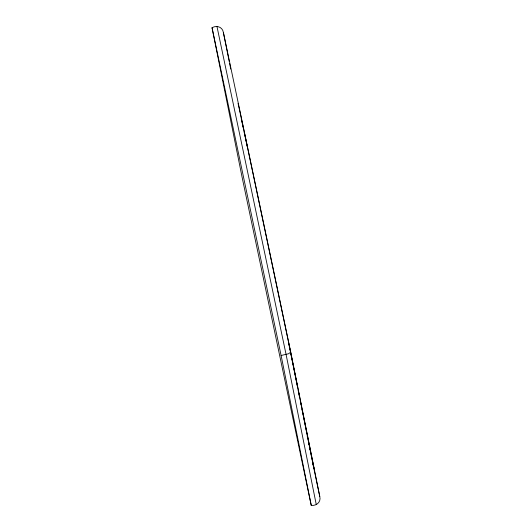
<?xml version="1.0" encoding="UTF-8"?>
<svg xmlns="http://www.w3.org/2000/svg" width="532" height="532" viewBox="0 0 532 532"><rect width="100%" height="100%" fill="white"/><g stroke="black" fill="none" stroke-linecap="round" stroke-linejoin="round"><path stroke-width="0.8" d="M290.751 352.137L288.524 353.767L281.109 355.489L311.253 505.4C316.726 505.985 321.242 501.849 319.765 496.429L290.751 352.137L223.4 32.552C222.609 26.992 216.823 24.991 212.035 27.711L242.18 177.622L311.253 505.4M245.412 137.495L243.596 128.95A110.842 0.479 78.3 0 0 238.589 105.782M247.3 146.812L245.631 138.938A97.283 0.419 78.3 0 0 244.135 131.929M245.571 138.273L289.554 346.99M307.157 435.741L307.496 437.364M308.746 443.622L309.085 445.244M310.455 451.741L314.046 468.798L289.721 347.802M310.336 451.701L310.681 453.331M312.563 462.275L319.765 496.429M217.003 26.673L286.076 354.452L316.221 504.369M212.035 27.711L281.109 355.489M288.763 343.559L289.415 346.798M289.74 348.413L297.388 386.445M298.199 390.495L299.503 396.965M300.314 401.015L301.125 405.058M301.943 409.108L303.24 415.578M303.566 417.194L305.355 426.099M305.681 427.715L306.984 434.192M307.31 435.808L309.099 444.712M223.4 32.552L229.272 61.732M229.598 63.355L230.735 69.027M238.05 103.414A110.842 0.479 78.3 0 1 238.442 105.136M241.235 118.596A97.283 0.419 78.3 0 1 241.521 119.9M241.854 121.402A97.283 0.419 78.3 0 1 242.685 125.193M242.871 126.057A97.283 0.419 78.3 0 1 243.629 129.589M310.236 450.371L309.385 446.308L310.236 450.371"/></g></svg>
